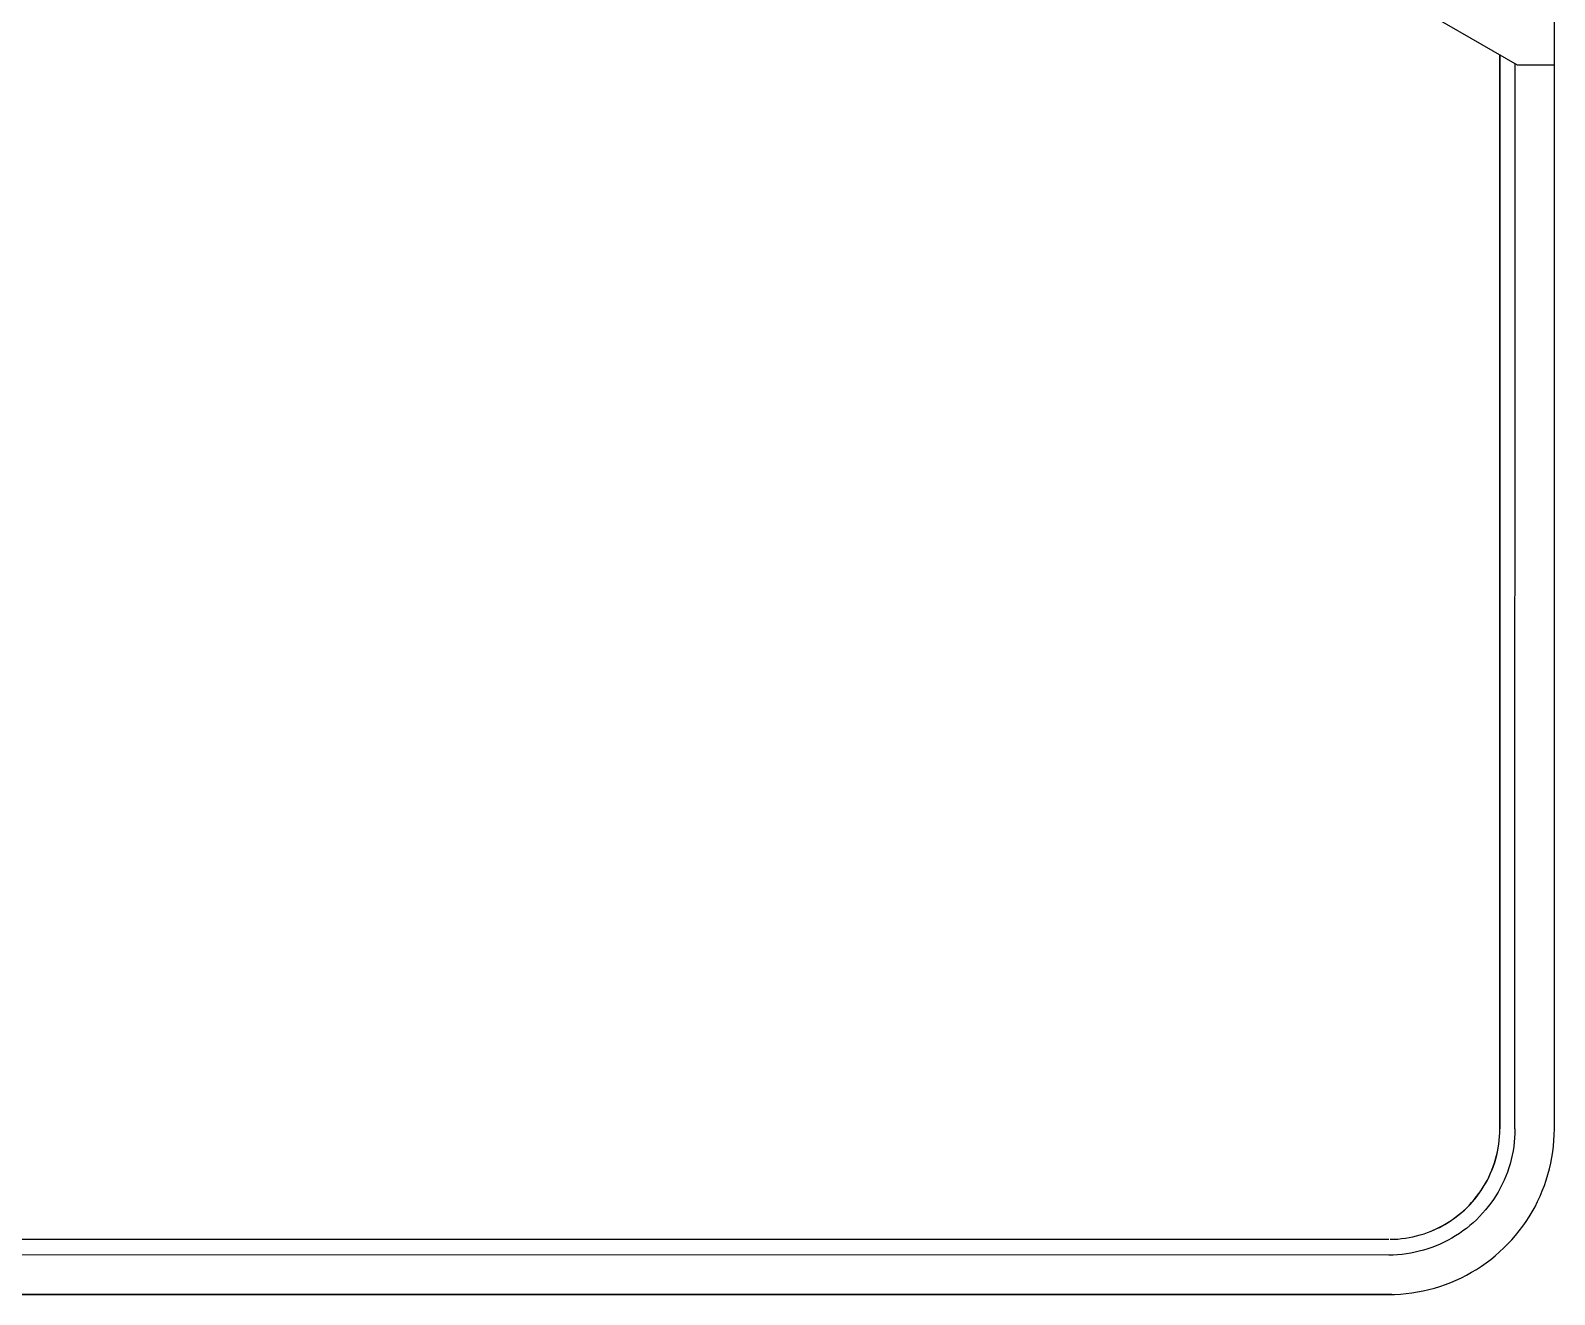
# Model space of a CAD drawing. Header units: millimetres. Extents: x 430 to 4403, y -1522 to 1254.
# Drawn here: x 3250.5 to 3443.8, y -771 to -610.7 of the extents above; entities that cross this region are included whole.
import ezdxf

# ---------------------------------------------------------------- set-up
doc = ezdxf.new("R2010")
doc.units = ezdxf.units.MM
doc.header["$MEASUREMENT"] = 0
doc.layers.add('Utwórz2D linie widoczne', color=7, linetype='Continuous', true_color=0x000000)

msp = doc.modelspace()

# ---------------------------------------------------------------- linework, layer by layer
at = {"layer": 'Utwórz2D linie widoczne'}
for p, q in [((3443.73, -615.06), (3443.75, -351.93)), ((3443.73, -750), (3443.75, -483.5)), ((3383.73, -583.14), (3439.02, -615.06)), ((3436.83, -613.79), (3436.82, -750)), ((3436.82, -750), (3436.83, -613.8)), ((3438.73, -750), (3438.74, -614.9)), ((3439.02, -615.06), (3443.73, -615.06)), ((3443.74, -615.06), (3443.73, -615.06)), ((3436.68, -751.94), (3436.74, -751.46)), ((3436.69, -751.92), (3436.75, -751.44)), ((3436.74, -751.46), (3436.78, -750.97)), ((3436.75, -751.44), (3436.79, -750.96)), ((3436.78, -750.97), (3436.81, -750.49)), ((3436.79, -750.96), (3436.81, -750.48)), ((3436.81, -750.49), (3436.82, -750)), ((3436.81, -750.48), (3436.82, -750)), ((3436.82, -750), (3436.82, -750)), ((3438.65, -751.67), (3438.58, -752.22)), ((3438.69, -751.11), (3438.65, -751.67)), ((3438.72, -750.56), (3438.69, -751.11)), ((3438.73, -750), (3438.72, -750.56)), ((3443.62, -752.19), (3443.68, -751.46)), ((3443.68, -751.46), (3443.72, -750.73)), ((3443.72, -750.73), (3443.73, -750)), ((3436.14, -754.31), (3436.28, -753.85)), ((3436.16, -754.26), (3436.3, -753.8)), ((3436.28, -753.85), (3436.4, -753.37)), ((3436.3, -753.8), (3436.42, -753.34)), ((3436.4, -753.37), (3436.51, -752.9)), ((3436.42, -753.34), (3436.52, -752.87)), ((3436.51, -752.9), (3436.61, -752.42)), ((3436.52, -752.87), (3436.62, -752.39)), ((3436.61, -752.42), (3436.68, -751.94)), ((3436.62, -752.39), (3436.69, -751.92)), ((3438.38, -753.32), (3438.26, -753.87)), ((3438.49, -752.78), (3438.38, -753.32)), ((3438.58, -752.22), (3438.49, -752.78)), ((3443.27, -754.36), (3443.41, -753.64)), ((3443.41, -753.64), (3443.53, -752.92)), ((3443.53, -752.92), (3443.62, -752.19)), ((3435.41, -756.12), (3435.61, -755.68)), ((3435.45, -756.05), (3435.65, -755.61)), ((3435.61, -755.68), (3435.8, -755.23)), ((3435.65, -755.61), (3435.83, -755.17)), ((3435.8, -755.23), (3435.98, -754.77)), ((3435.83, -755.17), (3436, -754.72)), ((3435.98, -754.77), (3436.14, -754.31)), ((3436, -754.72), (3436.16, -754.26)), ((3437.77, -755.47), (3437.57, -755.99)), ((3437.95, -754.94), (3437.77, -755.47)), ((3438.11, -754.41), (3437.95, -754.94)), ((3438.26, -753.87), (3438.11, -754.41)), ((3442.92, -755.79), (3443.11, -755.08)), ((3443.11, -755.08), (3443.27, -754.36)), ((3434.44, -757.8), (3434.7, -757.4)), ((3434.5, -757.72), (3434.76, -757.32)), ((3434.7, -757.4), (3434.95, -756.98)), ((3434.76, -757.32), (3435, -756.9)), ((3434.95, -756.98), (3435.19, -756.55)), ((3435, -756.9), (3435.23, -756.48)), ((3435.19, -756.55), (3435.41, -756.12)), ((3435.23, -756.48), (3435.45, -756.05)), ((3436.86, -757.51), (3436.59, -758)), ((3437.11, -757.01), (3436.86, -757.51)), ((3437.35, -756.51), (3437.11, -757.01)), ((3437.57, -755.99), (3437.35, -756.51)), ((3442.2, -757.86), (3442.47, -757.18)), ((3442.47, -757.18), (3442.71, -756.49)), ((3442.71, -756.49), (3442.92, -755.79)), ((3432.67, -759.95), (3433, -759.61)), ((3432.91, -759.7), (3433.24, -759.34)), ((3433, -759.61), (3433.33, -759.25)), ((3433.24, -759.34), (3433.56, -758.97)), ((3433.33, -759.25), (3433.64, -758.89)), ((3433.56, -758.97), (3433.87, -758.59)), ((3433.64, -758.89), (3433.94, -758.51)), ((3433.87, -758.59), (3434.16, -758.2)), ((3433.94, -758.51), (3434.22, -758.12)), ((3434.16, -758.2), (3434.44, -757.8)), ((3434.22, -758.12), (3434.5, -757.72)), ((3435.68, -759.4), (3435.34, -759.85)), ((3436, -758.94), (3435.68, -759.4)), ((3436.3, -758.48), (3436, -758.94)), ((3436.59, -758), (3436.3, -758.48)), ((3441.28, -759.86), (3441.61, -759.2)), ((3441.61, -759.2), (3441.92, -758.54)), ((3441.92, -758.54), (3442.2, -757.86)), ((3430.28, -761.85), (3430.68, -761.58)), ((3430.42, -761.76), (3430.82, -761.49)), ((3430.68, -761.58), (3431.08, -761.3)), ((3430.82, -761.49), (3431.21, -761.21)), ((3431.08, -761.3), (3431.47, -761)), ((3431.21, -761.21), (3431.59, -760.91)), ((3431.47, -761), (3431.85, -760.7)), ((3431.59, -760.91), (3431.96, -760.61)), ((3431.85, -760.7), (3432.21, -760.38)), ((3431.96, -760.61), (3432.32, -760.29)), ((3432.21, -760.38), (3432.57, -760.04)), ((3432.32, -760.29), (3432.67, -759.95)), ((3432.57, -760.04), (3432.91, -759.7)), ((3433.85, -761.51), (3433.44, -761.89)), ((3434.24, -761.11), (3433.85, -761.51)), ((3434.62, -760.7), (3434.24, -761.11)), ((3434.99, -760.28), (3434.62, -760.7)), ((3435.34, -759.85), (3434.99, -760.28)), ((3440.14, -761.74), (3440.54, -761.13)), ((3440.54, -761.13), (3440.92, -760.5)), ((3440.92, -760.5), (3441.28, -759.86)), ((3426.26, -763.57), (3426.73, -763.44)), ((3426.73, -763.44), (3427.2, -763.29)), ((3427.2, -763.29), (3427.66, -763.13)), ((3427.66, -763.13), (3428.11, -762.96)), ((3428.11, -762.96), (3428.56, -762.77)), ((3428.29, -762.88), (3428.73, -762.69)), ((3428.56, -762.77), (3429, -762.56)), ((3428.73, -762.69), (3429.17, -762.48)), ((3429, -762.56), (3429.43, -762.34)), ((3429.17, -762.48), (3429.59, -762.25)), ((3429.43, -762.34), (3429.86, -762.1)), ((3429.59, -762.25), (3430.01, -762.01)), ((3429.86, -762.1), (3430.28, -761.85)), ((3430.01, -762.01), (3430.42, -761.76)), ((3431.68, -763.26), (3431.21, -763.57)), ((3432.14, -762.94), (3431.68, -763.26)), ((3432.58, -762.61), (3432.14, -762.94)), ((3433.02, -762.25), (3432.58, -762.61)), ((3433.44, -761.89), (3433.02, -762.25)), ((3438.34, -764.05), (3438.82, -763.5)), ((3438.82, -763.5), (3439.28, -762.93)), ((3439.28, -762.93), (3439.72, -762.34)), ((3439.72, -762.34), (3440.14, -761.74)), ((1920.79, -763.9), (3422.73, -764)), ((3422.89, -764), (3423.38, -763.99)), ((3423.38, -763.99), (3423.86, -763.96)), ((3423.86, -763.96), (3424.35, -763.91)), ((3424.35, -763.91), (3424.83, -763.85)), ((3424.83, -763.85), (3425.31, -763.77)), ((3425.31, -763.77), (3425.79, -763.68)), ((3425.79, -763.68), (3426.26, -763.57)), ((3427.14, -765.38), (3426.6, -765.52)), ((3427.68, -765.21), (3427.14, -765.38)), ((3428.21, -765.03), (3427.68, -765.21)), ((3428.73, -764.83), (3428.21, -765.03)), ((3429.24, -764.61), (3428.73, -764.83)), ((3429.75, -764.38), (3429.24, -764.61)), ((3430.25, -764.12), (3429.75, -764.38)), ((3430.73, -763.85), (3430.25, -764.12)), ((3431.21, -763.57), (3430.73, -763.85)), ((3436.78, -765.6), (3437.32, -765.1)), ((3437.32, -765.1), (3437.84, -764.59)), ((3437.84, -764.59), (3438.34, -764.05)), ((3422.73, -766), (1920.79, -765.9)), ((3423.29, -765.99), (3422.73, -766)), ((3423.85, -765.96), (3423.29, -765.99)), ((3424.41, -765.91), (3423.85, -765.96)), ((3424.96, -765.84), (3424.41, -765.91)), ((3425.51, -765.75), (3424.96, -765.84)), ((3426.06, -765.65), (3425.51, -765.75)), ((3426.6, -765.52), (3426.06, -765.65)), ((3434.48, -767.41), (3435.08, -766.99)), ((3435.08, -766.99), (3435.66, -766.55)), ((3435.66, -766.55), (3436.23, -766.08)), ((3436.23, -766.08), (3436.78, -765.6)), ((3430.6, -769.47), (3431.27, -769.18)), ((3431.27, -769.18), (3431.94, -768.87)), ((3431.94, -768.87), (3432.59, -768.54)), ((3432.59, -768.54), (3433.23, -768.18)), ((3433.23, -768.18), (3433.86, -767.81)), ((3433.86, -767.81), (3434.48, -767.41)), ((3422.73, -771), (1920.79, -770.9)), ((1921.07, -770.9), (3423.02, -771)), ((3422.73, -771), (3423.47, -770.98)), ((3423.02, -771), (3422.73, -771)), ((3423.11, -771), (3423.02, -771)), ((3423.47, -770.98), (3424.2, -770.95)), ((3424.2, -770.95), (3424.93, -770.88)), ((3424.93, -770.88), (3425.66, -770.79)), ((3425.66, -770.79), (3426.38, -770.68)), ((3426.38, -770.68), (3427.1, -770.54)), ((3427.1, -770.54), (3427.81, -770.37)), ((3427.81, -770.37), (3428.52, -770.18)), ((3428.52, -770.18), (3429.22, -769.97)), ((3429.22, -769.97), (3429.92, -769.73)), ((3429.92, -769.73), (3430.6, -769.47))]:
    msp.add_line(p, q, dxfattribs=at)

doc.saveas('drawing.dxf')
